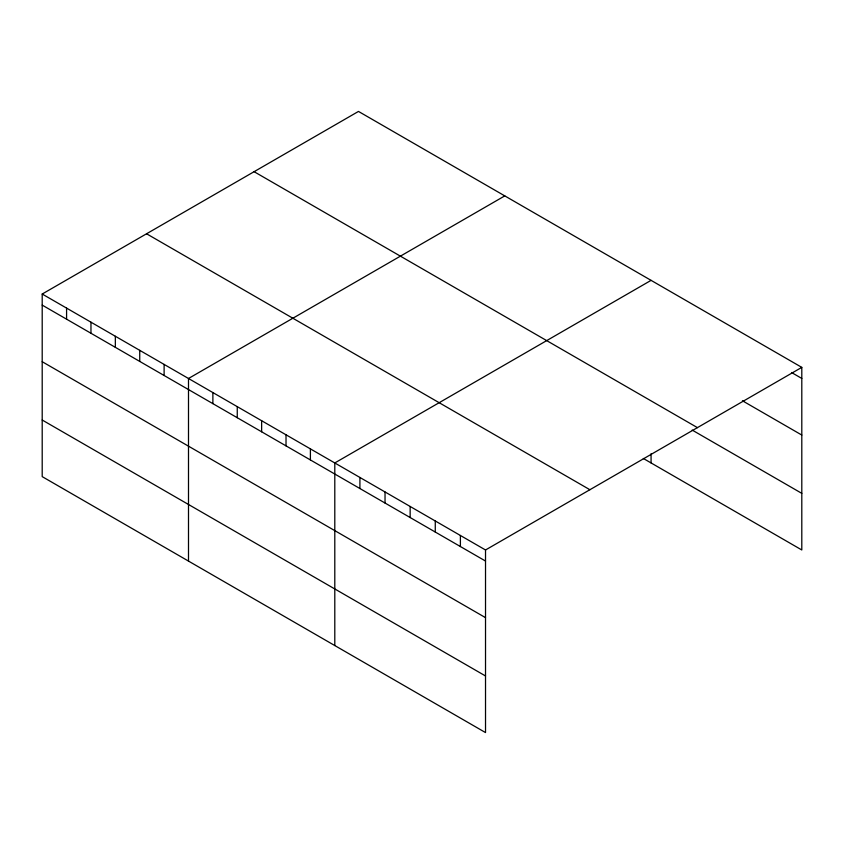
<?xml version="1.0" encoding="UTF-8"?>
<svg xmlns="http://www.w3.org/2000/svg" width="844" height="844" viewBox="0 0 844 844"><rect width="100%" height="100%" fill="white"/><g stroke="black" fill="none" stroke-linecap="round" stroke-linejoin="round"><path stroke-width="1.27" d="M643.318 458.461L801.8 549.971L801.8 367.372L358.478 111.429L42.2 294.028L42.2 476.628L485.522 732.571L485.522 549.982L42.2 294.028M504.775 195.892L188.497 378.492L188.497 561.081M651.072 280.356L334.794 462.955L334.794 645.544M485.522 549.982L801.8 367.372M791.524 372.51L801.8 378.439M742.425 400.763L801.8 435.05M254.107 171.691L697.429 427.634M692.175 430.071L801.8 493.36M146.571 233.777L589.893 489.72M42.2 305.106L485.522 561.049M42.2 361.707L485.522 617.65M42.2 420.017L485.522 675.97M651.072 453.734L651.072 462.945M460.391 535.476L460.391 546.543M435.272 520.97L435.272 532.036M410.152 506.474L410.152 517.541M385.033 491.968L385.033 503.035M359.913 477.461L359.913 488.528M310.402 448.881L310.402 459.948M286.021 434.808L286.021 445.875M261.64 420.723L261.64 431.79M237.259 406.65L237.259 417.717M212.878 392.576L212.878 403.643M164.116 364.418L164.116 375.485M139.735 350.344L139.735 361.411M115.343 336.26L115.343 347.327M90.962 322.186L90.962 333.253M66.581 308.113L66.581 319.18"/></g></svg>
